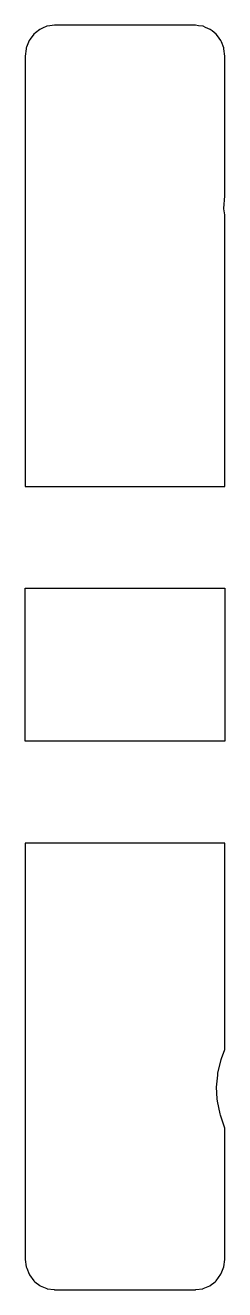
# Model space of a CAD drawing. Header units: metres. Extents: x 2.4 to 16, y -15.6 to 70.3.
import ezdxf

# ---------------------------------------------------------------- set-up
doc = ezdxf.new("R2010")
doc.units = ezdxf.units.M

msp = doc.modelspace()

# ---------------------------------------------------------------- linework, layer by layer
for p, q in [((2.986, 69.732), (2.736, 69.394)), ((3.109, 69.83), (2.986, 69.732)), ((3.4, 70.062), (3.109, 69.83)), ((3.57, 70.136), (3.4, 70.062)), ((3.882, 70.27), (3.57, 70.136)), ((4.081, 70.297), (3.882, 70.27)), ((4.4, 70.341), (4.081, 70.297)), ((8.161, 70.341), (4.4, 70.341)), ((14, 70.341), (8.161, 70.341)), ((14.201, 70.313), (14, 70.341)), ((14.518, 70.27), (14.201, 70.313)), ((14.696, 70.193), (14.518, 70.27)), ((15, 70.062), (14.696, 70.193)), ((15.136, 69.954), (15, 70.062)), ((15.414, 69.732), (15.136, 69.954)), ((15.499, 69.617), (15.414, 69.732)), ((2.468, 68.8), (2.461, 68.745)), ((2.489, 68.854), (2.468, 68.8)), ((2.668, 69.302), (2.489, 68.854)), ((2.736, 69.394), (2.668, 69.302)), ((15.732, 69.302), (15.499, 69.617)), ((15.77, 69.208), (15.732, 69.302)), ((15.932, 68.8), (15.77, 69.208)), ((15.939, 68.745), (15.932, 68.8)), ((2.461, 68.745), (2.4, 68.245)), ((2.4, 68.245), (2.4, 67.653)), ((16, 68.245), (15.939, 68.745)), ((16, 66.951), (16, 68.245)), ((2.4, 67.653), (2.4, 65.442)), ((16, 65.994), (16, 66.951)), ((2.4, 65.442), (2.4, 65.122)), ((16, 62.674), (16, 65.994)), ((2.4, 65.122), (2.4, 63.689)), ((2.4, 63.689), (2.4, 62.704)), ((2.4, 62.704), (2.4, 62.256)), ((2.4, 62.256), (2.4, 61.538)), ((16, 60.836), (16, 62.674)), ((2.4, 61.538), (2.4, 60.964)), ((2.4, 60.964), (2.4, 60.49)), ((2.4, 60.49), (2.4, 60.033)), ((16, 60.354), (16, 60.836)), ((16, 58.874), (16, 60.354)), ((2.4, 60.033), (2.4, 59.527)), ((2.4, 59.527), (2.4, 59.143)), ((2.4, 59.143), (2.4, 58.791)), ((2.4, 58.791), (2.4, 58.28)), ((15.926, 57.883), (16, 58.753)), ((16, 58.867), (16, 58.874)), ((16, 58.864), (16, 58.867)), ((16, 58.867), (16, 58.867)), ((16, 58.753), (16, 58.864)), ((2.4, 58.28), (2.4, 57.95)), ((2.4, 57.95), (2.4, 57.44)), ((15.929, 57.867), (15.926, 57.883)), ((16, 57.463), (15.929, 57.867)), ((2.4, 57.44), (2.4, 57.104)), ((2.4, 57.104), (2.4, 56.616)), ((16, 56.9), (16, 57.463)), ((16, 55.984), (16, 56.9)), ((2.4, 56.616), (2.4, 56.211)), ((2.4, 56.211), (2.4, 55.92)), ((2.4, 55.92), (2.4, 52.089)), ((16, 40.747), (16, 55.984)), ((2.4, 52.089), (2.4, 48.203)), ((2.4, 48.203), (2.4, 40.747)), ((2.4, 40.747), (2.4, 38.978)), ((16, 38.978), (16, 40.747)), ((2.4, 38.978), (13.243, 38.978)), ((13.243, 38.978), (16, 38.978)), ((2.4, 31.116), (2.4, 32.074)), ((2.4, 32.074), (5.157, 32.074)), ((5.157, 32.074), (16, 32.074)), ((16, 32.074), (16, 30.318)), ((2.4, 30.318), (2.4, 31.116)), ((2.4, 26.864), (2.4, 30.318)), ((16, 30.318), (16, 26.806)), ((16, 30.318), (16, 30.318)), ((2.4, 23.39), (2.4, 26.864)), ((16, 26.806), (16, 23.39)), ((2.4, 22.614), (2.4, 23.39)), ((16, 23.39), (16, 21.682)), ((2.4, 21.682), (2.4, 22.614)), ((5.083, 21.682), (2.4, 21.682)), ((16, 21.682), (5.083, 21.682)), ((13.317, 14.73), (2.4, 14.73)), ((2.4, 14.73), (2.4, 13.971)), ((16, 14.73), (13.317, 14.73)), ((16, 13.022), (16, 14.73)), ((2.4, 13.971), (2.4, 13.022)), ((2.4, 13.022), (2.4, 8.685)), ((16, 4.856), (16, 13.022)), ((2.4, 8.685), (2.4, 3.762)), ((16, 0.718), (16, 4.856)), ((2.4, 3.762), (2.4, -0.472)), ((15.53, -0.897), (15.75, 0.03)), ((15.75, 0.03), (15.771, 0.103)), ((15.771, 0.103), (16, 0.718)), ((2.4, -0.472), (2.4, -0.844)), ((2.4, -0.844), (2.4, -1.308)), ((2.4, -1.308), (2.4, -1.819)), ((15.441, -1.85), (15.517, -1.033)), ((15.517, -1.033), (15.53, -0.897)), ((2.4, -1.819), (2.4, -2.153)), ((2.4, -2.153), (2.4, -2.663)), ((15.485, -2.65), (15.441, -1.85)), ((2.4, -2.663), (2.4, -3.014)), ((2.4, -3.014), (2.4, -3.389)), ((2.4, -3.389), (2.4, -3.899)), ((15.5, -2.793), (15.485, -2.65)), ((15.676, -3.669), (15.5, -2.793)), ((2.4, -3.899), (2.4, -4.337)), ((15.703, -3.759), (15.676, -3.669)), ((16, -4.638), (15.703, -3.759)), ((2.4, -4.337), (2.4, -4.818)), ((2.4, -4.818), (2.4, -5.358)), ((16, -4.926), (16, -4.638)), ((16, -5.098), (16, -4.926)), ((16, -7.867), (16, -5.098)), ((2.4, -5.358), (2.4, -6.007)), ((2.4, -6.007), (2.4, -6.478)), ((2.4, -6.478), (2.4, -7.343)), ((2.4, -7.343), (2.4, -8.517)), ((2.4, -8.517), (2.4, -8.924)), ((16, -13.301), (16, -7.867)), ((2.4, -8.924), (2.4, -10.634)), ((2.4, -10.634), (2.4, -13.475)), ((2.4, -13.475), (2.4, -13.522)), ((2.4, -13.522), (2.4, -13.522)), ((2.4, -13.522), (2.401, -13.527)), ((2.401, -13.527), (2.404, -13.557)), ((2.404, -13.557), (2.468, -14.056)), ((15.932, -14.056), (15.996, -13.557)), ((15.996, -13.557), (16, -13.523)), ((16, -13.422), (16, -13.301)), ((16, -13.522), (16, -13.422)), ((16, -13.523), (16, -13.522)), ((16, -13.522), (16, -13.522)), ((16, -13.522), (16, -13.522)), ((16, -13.522), (16, -13.522)), ((16, -13.522), (16, -13.522)), ((2.468, -14.056), (2.503, -14.144)), ((2.503, -14.144), (2.668, -14.57)), ((2.668, -14.57), (2.695, -14.608)), ((2.695, -14.608), (2.986, -15.012)), ((15.418, -15.007), (15.732, -14.57)), ((15.732, -14.57), (15.753, -14.515)), ((15.753, -14.515), (15.932, -14.056)), ((2.986, -15.012), (2.99, -15.016)), ((2.99, -15.016), (3.061, -15.074)), ((3.061, -15.074), (3.395, -15.339)), ((3.395, -15.339), (3.412, -15.348)), ((3.412, -15.348), (3.862, -15.54)), ((14.538, -15.54), (14.988, -15.348)), ((14.988, -15.348), (14.993, -15.345)), ((14.993, -15.345), (14.996, -15.344)), ((14.996, -15.344), (14.997, -15.344)), ((14.997, -15.343), (15.005, -15.339)), ((14.997, -15.344), (14.997, -15.343)), ((14.997, -15.343), (14.997, -15.343)), ((14.997, -15.343), (14.997, -15.343)), ((14.997, -15.343), (14.997, -15.343)), ((15.005, -15.339), (15.01, -15.335)), ((15.01, -15.335), (15.339, -15.074)), ((15.339, -15.074), (15.414, -15.012)), ((15.414, -15.012), (15.418, -15.007)), ((3.862, -15.54), (3.893, -15.55)), ((3.893, -15.55), (4.363, -15.614)), ((4.363, -15.614), (4.4, -15.618)), ((4.4, -15.618), (13.096, -15.618)), ((13.096, -15.618), (14, -15.618)), ((14, -15.618), (14.001, -15.618)), ((14.001, -15.618), (14.002, -15.618)), ((14.002, -15.618), (14.007, -15.617)), ((14.007, -15.617), (14.037, -15.614)), ((14.037, -15.614), (14.507, -15.55)), ((14.507, -15.55), (14.511, -15.549)), ((14.511, -15.549), (14.513, -15.548)), ((14.513, -15.548), (14.514, -15.548)), ((14.514, -15.548), (14.538, -15.54)), ((14.514, -15.548), (14.514, -15.548)), ((14.514, -15.548), (14.514, -15.548)), ((14.514, -15.548), (14.514, -15.548)), ((14.514, -15.548), (14.514, -15.548))]:
    msp.add_line(p, q)

doc.saveas('drawing.dxf')
